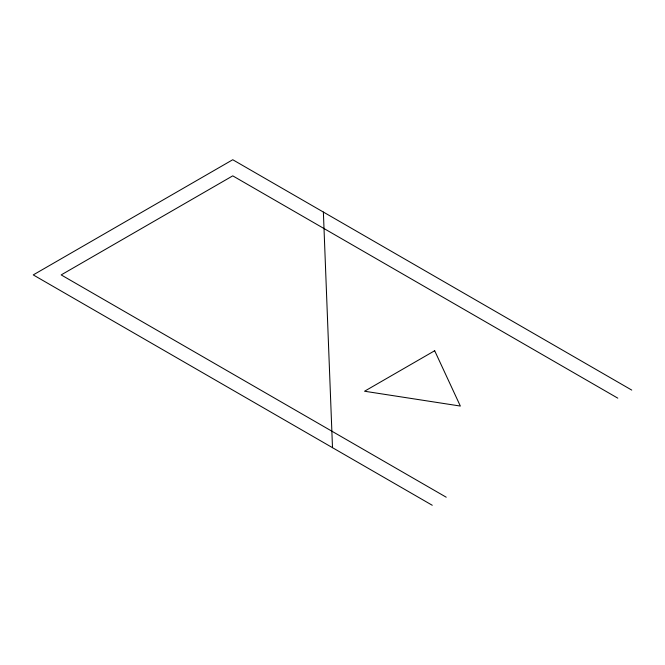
<?xml version="1.0" encoding="UTF-8"?>
<svg xmlns="http://www.w3.org/2000/svg" width="665" height="665" viewBox="0 0 665 665"><rect width="100%" height="100%" fill="white"/><g stroke="black" fill="none" stroke-linecap="round" stroke-linejoin="round"><path stroke-width="1" d="M631.75 390.089L232.75 159.733L33.25 274.911L432.25 505.267M617.785 398.152L232.75 175.851L61.18 274.911L446.215 497.204M323.373 212.052L332.5 447.678M434.677 350.738L364.536 391.236L460.346 406.057L434.677 350.738"/></g></svg>
